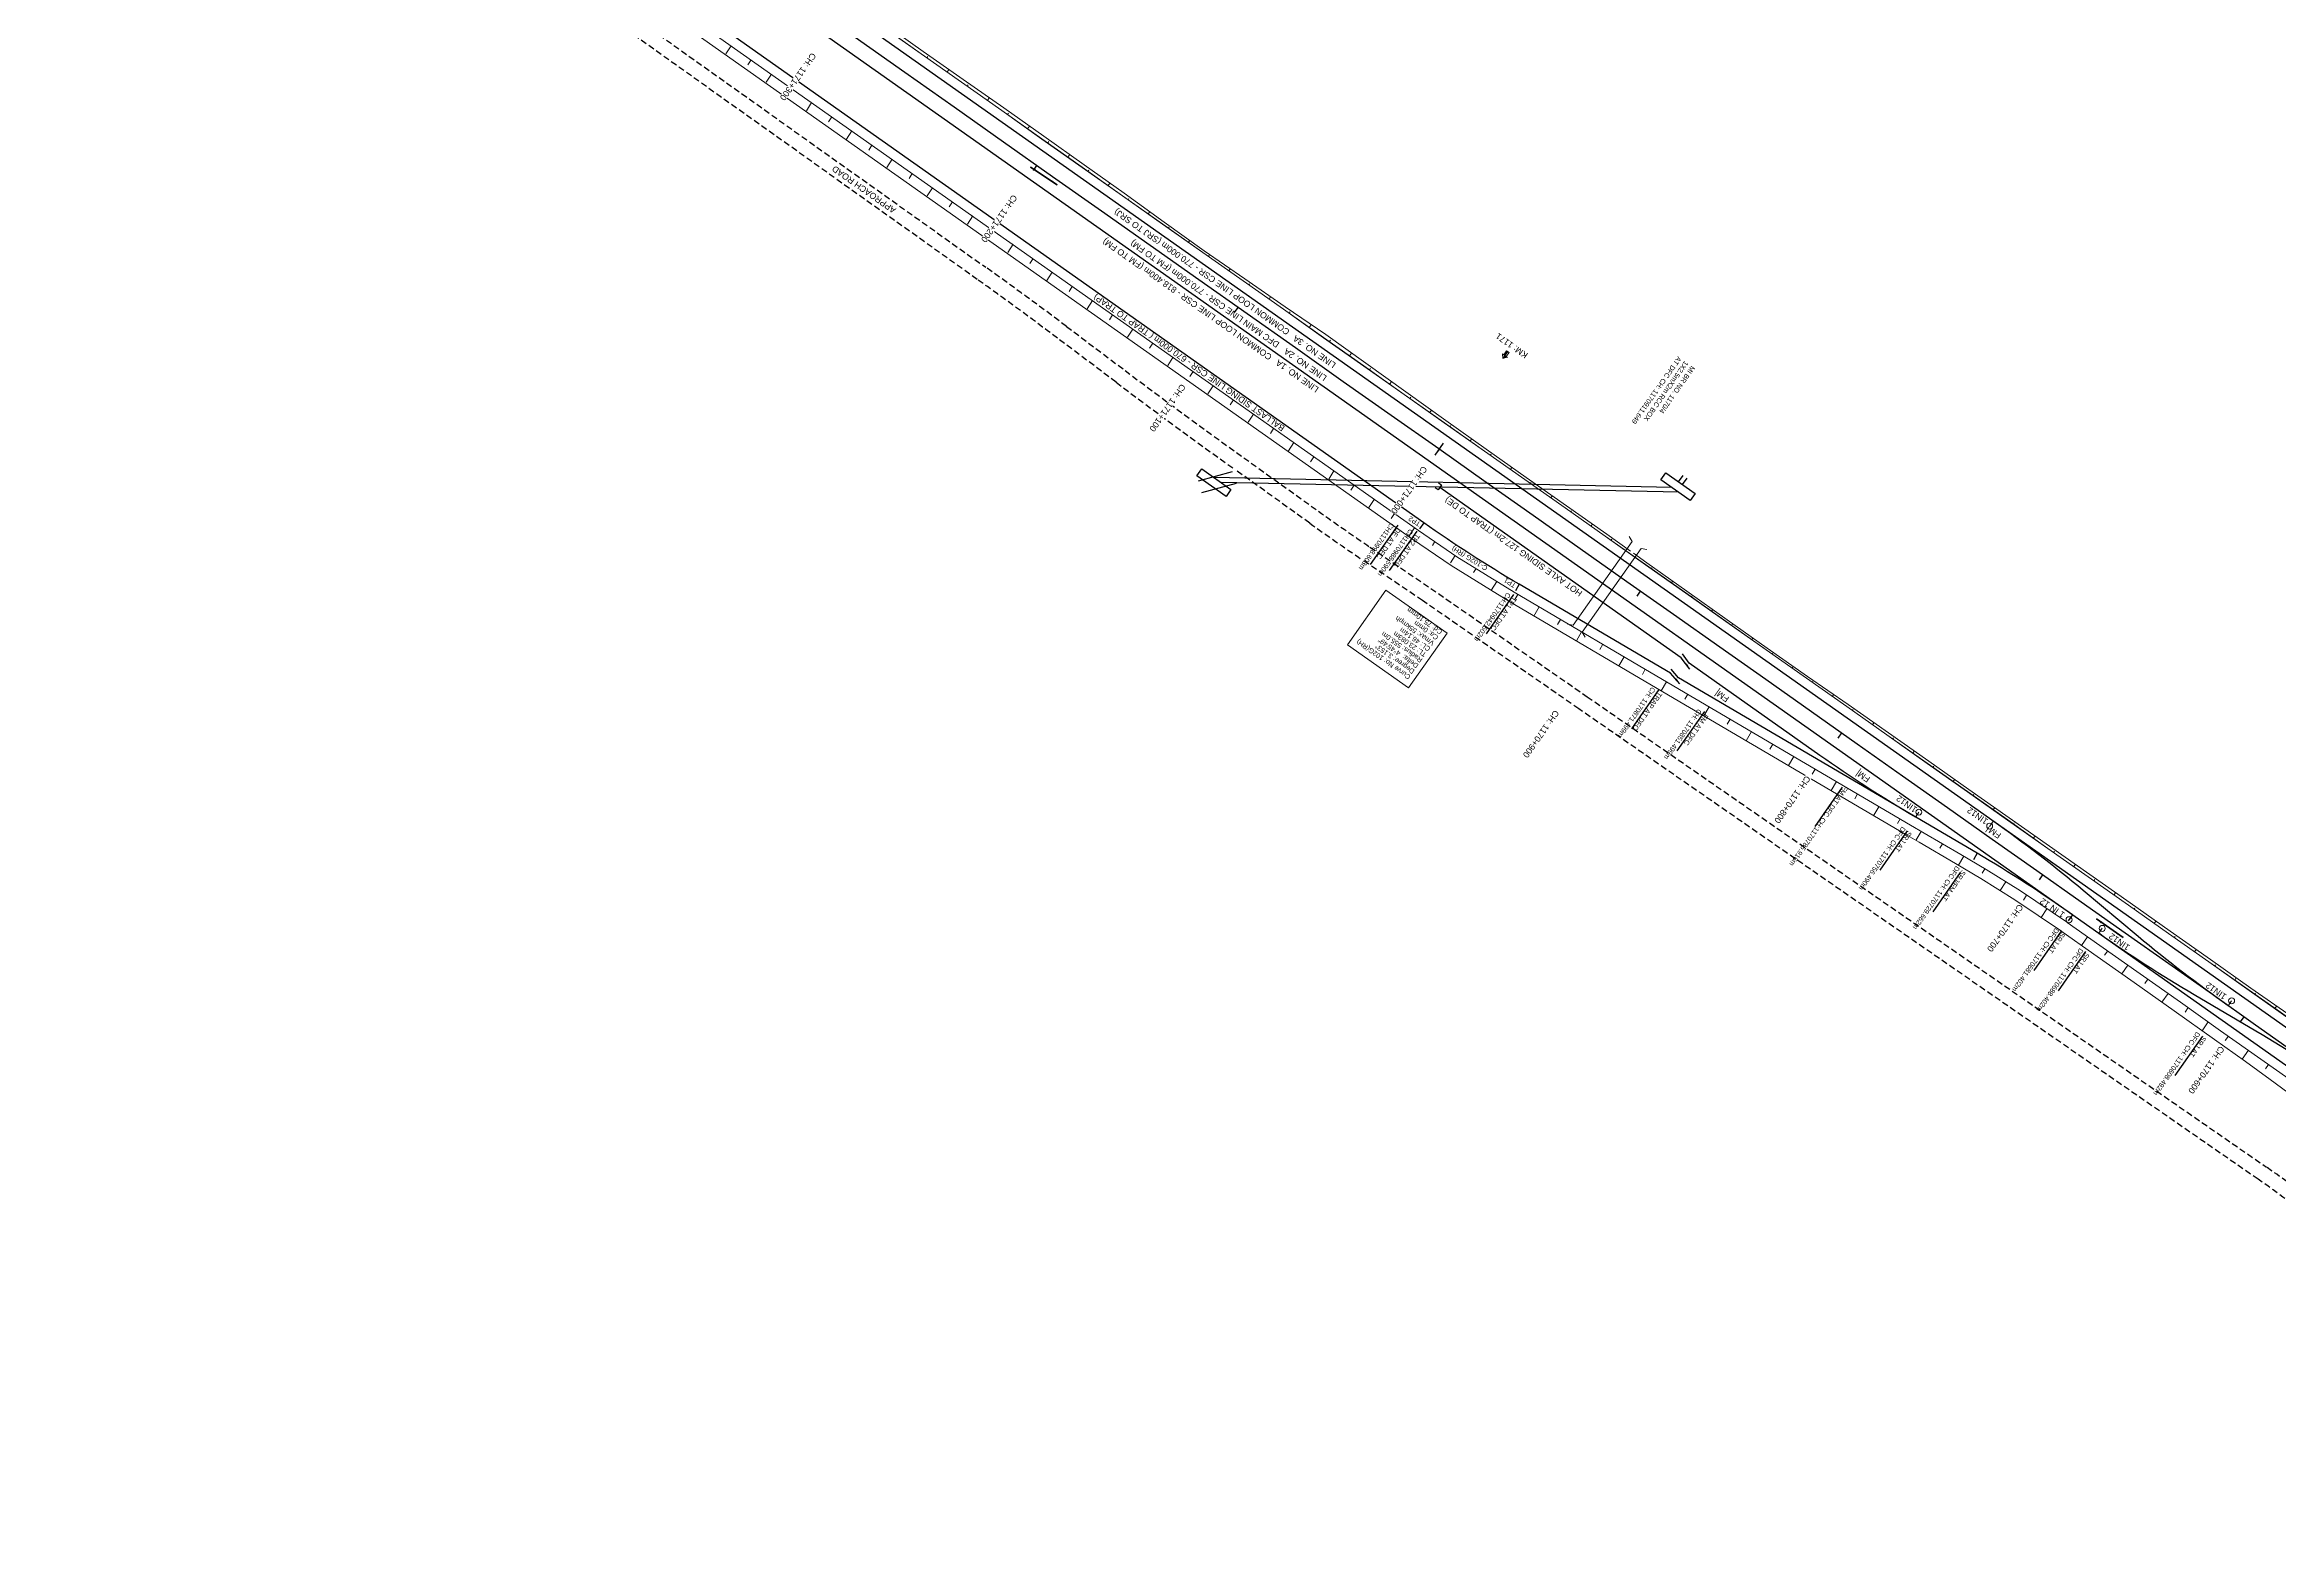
# Model space of a CAD drawing. Header units: metres. Extents: x 658374 to 662614, y 3366768 to 3369818.
# Drawn here: x 659093 to 660001, y 3368474 to 3369077 of the extents above; entities that cross this region are included whole.
import ezdxf

# ---------------------------------------------------------------- set-up
doc = ezdxf.new("R2010")
doc.units = ezdxf.units.M
doc.header["$MEASUREMENT"] = 0
doc.linetypes.add('DASHED2', pattern=[0.375, 0.25, -0.125])
for name, color, linetype in [('05 02 2020 (PRO)', 7, 'Continuous'), ('C-ROAD-CNTR-N', 92, 'Continuous'), ('CANAL_BOTTOM', 5, 'Continuous'), ('details$0$05 02 2020 (PRO)', 7, 'Continuous'), ('details$0$05 02 2020 (PRO)CYAN', 7, 'Continuous'), ('PROPOSED DFCC FORMATION LINE', 187, 'Continuous')]:
    doc.layers.add(name, color=color, linetype=linetype)
for name, color, linetype, lineweight in [('C-ALIG-LABL-DG', 1, 'Continuous', 25), ('C-ALIG-LABL-DG-MARK', 1, 'Continuous', 25), ('EXG GRADES IN PLAN', 7, 'Continuous', 0), ('EXT', 7, 'Continuous', 25), ('Km post', 1, 'Continuous', 13), ("NEW SHAMBHU CROSSING STN. SRJ's", 10, 'Continuous', 0), ('Proposed Alignment', 7, 'Continuous', 0), ('Proposed Curve_Details', 10, 'Continuous', 0), ('PROPOSED DFC TRACK', 1, 'Continuous', 0), ('PROPOSED DFCC TOE LINE', 239, 'Continuous', 0), ('PROPOSED DFCC TOE SLOPES', 239, 'Continuous', 0), ('PROPOSED DFCC TRACK', 1, 'Continuous', 0), ('Proposed TPTC Chainages', 1, 'Continuous', 0)]:
    doc.layers.add(name, color=color, linetype=linetype, lineweight=lineweight)
doc.styles.add('ARIAL', font='arial.ttf')
doc.styles.add('details$0$PDF Arial', font='arial.ttf')
doc.styles.add('PDF Arial', font='arial.ttf')
doc.styles.get("Standard").update_dxf_attribs({"font": 'arial.ttf'})
doc.styles.add('Style-Arial', font='arial.ttf')
doc.dimstyles.new('ISO-25', dxfattribs={"dimtxt": 2.5, "dimasz": 2.5, "dimexe": 1.25, "dimexo": 0.625, "dimtad": 1, "dimtxsty": 'Standard', "dimcen": 2.5, "dimadec": 0, "dimazin": 0, "dimtfac": 1, "dimtmove": 0, "dimatfit": 3, "dimfxl": 1, "dimarcsym": 0})
doc.dimstyles.get("Standard").update_dxf_attribs({"dimtxt": 2.5, "dimasz": 2.5, "dimexe": 0.18, "dimexo": 0.0625, "dimgap": 0.09, "dimtad": 0, "dimtih": 1, "dimtoh": 1, "dimdec": 3, "dimzin": 0, "dimdsep": 46, "dimtxsty": 'Standard', "dimcen": 0.09, "dimclrd": 1, "dimclre": 1, "dimclrt": 1, "dimadec": 0, "dimazin": 0, "dimtfac": 1, "dimtdec": 3, "dimtofl": 0, "dimtmove": 0, "dimatfit": 3, "dimfxl": 1, "dimtolj": 1, "dimtzin": 0, "dimarcsym": 0})

# ---------------------------------------------------------------- blocks, each defined once
blk = doc.blocks.new('Tick Hor')
blk.add_lwpolyline([(-0.5, 0), (0.5, 0)])
blk = doc.blocks.new('KM Post')
at = {"layer": 'Km post', "lineweight": 13}
h = blk.add_hatch(color=256, dxfattribs=at)
h.paths.add_polyline_path([(0, -8.9), (1.6, -8.9), (1.6, -3.8), (0, -3.8)])
h.paths.add_polyline_path([(0, -3.8), (0, 0), (-3.4, -3.8)])
for p, q in [((0, -8.9), (0, 0)), ((3.1, -3.8), (0, 0)), ((3.1, -3.8), (-3.4, -3.8))]:
    blk.add_line(p, q, dxfattribs=at)
blk.add_lwpolyline([(1.6, -3.8), (1.6, -8.9), (-1.6, -8.9), (-1.6, -3.8)], dxfattribs=at)

msp = doc.modelspace()

# ---------------------------------------------------------------- linework, layer by layer
at = {"layer": '05 02 2020 (PRO)', "color": 1, "const_width": 0.3}
for points in [[(659771.2556, 3368812.7789), (659773.557, 3368816.0436)], [(659828.5126, 3368780.1833), (659830.814, 3368783.448)], [(659881.3825, 3368757.5738), (659883.6839, 3368760.8385)]]:
    msp.add_lwpolyline(points, dxfattribs=at)
at = {"layer": '05 02 2020 (PRO)', "color": 1, "lineweight": 13}
for points in [[(659854.3124, 3368765.7029), (659852.8878, 3368763.6819)], [(659883.0933, 3368759.9665), (659884.518, 3368761.9875)], [(659915.3358, 3368721.9442), (659916.7604, 3368723.9652)], [(659928.8104, 3368718.496), (659927.3858, 3368716.475)], [(659981.3779, 3368689.0863), (659979.9532, 3368687.0653)]]:
    msp.add_lwpolyline(points, dxfattribs=at)
for centre in [(659854.3181, 3368765.6698), (659883.0876, 3368759.9997), (659915.3301, 3368721.9773), (659928.8162, 3368718.4628), (659981.3836, 3368689.0531)]:
    msp.add_circle(centre, 1.2126, dxfattribs=at)
at = {"layer": 'C-ALIG-LABL-DG', "color": 1, "linetype": 'Continuous', "lineweight": 25}
for p, q in [((659495.9225, 3369028.2745), (659494.4821, 3369026.2311)), ((659577.6558, 3368970.658), (659576.2154, 3368968.6146)), ((659741.1225, 3368855.4249), (659739.6821, 3368853.3816)), ((659822.8558, 3368797.8084), (659821.4154, 3368795.7651)), ((659904.5891, 3368740.1919), (659903.1487, 3368738.1486)), ((659986.3225, 3368682.5754), (659984.8821, 3368680.5321))]:
    msp.add_line(p, q, dxfattribs=at)
at = {"layer": 'C-ALIG-LABL-DG-MARK', "color": 1, "linetype": 'Continuous', "lineweight": 25}
for p, q in [((659653.1534, 3368883.1795), (659651.4249, 3368880.7275)), ((659691.9264, 3368858.1924), (659690.4075, 3368855.6053)), ((659877.9843, 3368748.9545), (659876.4654, 3368746.3674)), ((659916.7572, 3368723.9674), (659915.0287, 3368721.5154))]:
    msp.add_line(p, q, dxfattribs=at)
at = {"layer": 'C-ROAD-CNTR-N', "color": 1, "linetype": 'Continuous', "lineweight": -3}
for p, q in [((659650.3275, 3368879.7181), (659639.1686, 3368863.7289)), ((659689.6761, 3368854.1083), (659678.5172, 3368838.1192)), ((659748.7308, 3368815.5128), (659737.5719, 3368799.5236)), ((659767.1932, 3368806.5403), (659756.0343, 3368790.5512)), ((659849.6092, 3368758.1237), (659838.4503, 3368742.1346)), ((659871.1003, 3368741.2243), (659859.9414, 3368725.2352)), ((659922.072, 3368709.1045), (659910.9131, 3368693.1154))]:
    msp.add_line(p, q, dxfattribs=at)
at = {"layer": 'CANAL_BOTTOM', "linetype": 'Continuous'}
for points in [[(659561.6958, 3368900.2539), (659575.5144, 3368904.005)], [(659563.0057, 3368895.4285), (659577.0593, 3368899.2434)]]:
    msp.add_lwpolyline(points, dxfattribs=at)
at = {"layer": 'EXT', "color": 1, "linetype": 'DASHED2', "ltscale": 10}
for points in [[(660023.3261, 3368592.2464, 0.0285103), (659992.1507, 3368616.5675), (659716.1677, 3368807.6168), (659716.1677, 3368807.6168), (659652.6444, 3368851.5931), (659627.9526, 3368868.3312, -0.00640561), (659606.8675, 3368883.0221), (659576.5472, 3368904.7298, -0.00598905), (659528.2155, 3368940.2161), (659504.4251, 3368958.126, 0.00675633), (659471.7791, 3368982.0184), (659181.2198, 3369188.6976, -0.04521087), (659173.1354, 3369195.6274), (659168.0158, 3369200.9604, 0.45958369), (659155.6205, 3369200.3187), (659145.7978, 3369187.5964, 0.10356998), (659136.1013, 3369167.5786), (659126.732, 3369130.0535, -0.35173375), (659117.0965, 3369122.7334, 0.17107804), (659108.9938, 3369120.2867)], [(659223.2918, 3369166.1343), (659475.2569, 3368986.9077, -0.00675633), (659508.0338, 3368962.9195), (659531.8241, 3368945.0096, 0.00598905), (659580.04, 3368909.6084), (659610.3603, 3368887.9007, 0.00640561), (659631.3192, 3368873.2977), (659656.0354, 3368856.543), (659719.5828, 3368812.5501), (659719.5828, 3368812.5501), (659995.5658, 3368621.5008, -0.0285103), (660027.2803, 3368596.7592), (660030.7529, 3368593.7164, 0.02554048), (660058.5556, 3368571.7599), (660075.3485, 3368559.8376)]]:
    msp.add_lwpolyline(points, format="xyb", dxfattribs=at)
at = {"layer": 'Proposed Alignment', "color": 1, "lineweight": -3}
for p, q in [((659753.9232, 3368897.5619), (659568.0266, 3368901.5421)), ((659756.7909, 3368895.5403), (659570.8944, 3368899.5206)), ((659756.7017, 3368899.8228), (659758.5328, 3368902.4203)), ((659758.3035, 3368898.6937), (659760.1345, 3368901.2912))]:
    msp.add_line(p, q, dxfattribs=at)
at = {"layer": 'Proposed Alignment', "color": 1, "lineweight": -3, "flags": 128}
for points in [[(660029.0506, 3368644.8081), (658934.4532, 3369416.4258)], [(659659.209, 3368899.3763), (659660.4136, 3368898.5271), (659658.9995, 3368896.521), (659657.7949, 3368897.3702)], [(659745.8617, 3368836.7905), (659659.7065, 3368897.5241)], [(659757.7984, 3368828.3759), (659745.8617, 3368836.7905)], [(659760.9763, 3368826.1357), (659758.2641, 3368829.9819)], [(659756.7222, 3368820.1496), (659753.7, 3368823.7573)]]:
    msp.add_lwpolyline(points, dxfattribs=at)
at = {"layer": 'Proposed Alignment', "color": 1, "lineweight": -3}
msp.add_lwpolyline([(660036.2635, 3368655.0172), (659128.1015, 3369295.2104)], dxfattribs=at)
at = {"layer": 'Proposed Alignment', "color": 1, "lineweight": -3, "flags": 128}
for points in [[(659753.3693, 3368822.1181), (659691.9264, 3368858.1924, -0.02078689), (659653.1534, 3368883.1795), (659373.4292, 3369080.3663)], [(659852.8913, 3368763.687, -0.02078689), (659814.1184, 3368788.6741), (659760.9763, 3368826.1357)], [(659916.7604, 3368723.9652, 0.02078913), (659877.9834, 3368748.955), (659756.7222, 3368820.1496)], [(659979.9532, 3368687.0653, -0.02078913), (659943.3851, 3368715.1887), (659921.0838, 3368733.865, 0.02078789), (659884.5179, 3368761.9868, 0.02078789)], [(660030.0231, 3368651.7694, 0.02078913), (659991.246, 3368676.7593), (659966.1612, 3368691.487, -0.02078789), (659927.3864, 3368716.4753, -0.02078789)]]:
    msp.add_lwpolyline(points, format="xyb", dxfattribs=at)
at = {"layer": 'Proposed Alignment', "color": 1, "lineweight": -3}
for points in [[(659572.889, 3368893.8949), (659561.0196, 3368902.2621), (659563.0066, 3368905.0809), (659574.8761, 3368896.7138)], [(659761.4131, 3368892.282), (659749.5436, 3368900.6492), (659751.5307, 3368903.468), (659763.4001, 3368895.1009)]]:
    msp.add_lwpolyline(points, close=True, dxfattribs=at)
at = {"layer": 'Proposed Curve_Details', "color": 1}
msp.add_lwpolyline([(659646.9845, 3368816.1247), (659622.1525, 3368833.6296), (659637.8033, 3368855.8314), (659662.6353, 3368838.3265)], close=True, dxfattribs=at)
at = {"layer": 'PROPOSED DFCC FORMATION LINE', "lineweight": 0, "flags": 128}
for points in [[(659914.636, 3368720.8145), (659895.5633, 3368733.6747), (659881.706, 3368742.3172), (659871.3524, 3368748.4416), (659856.5231, 3368757.1482), (659850.9653, 3368760.4041), (659754.7981, 3368816.8728), (659689.9621, 3368854.9391), (659666.6717, 3368869.3947), (659650.9904, 3368880.055), (659310.3501, 3369120.1835), (659288.1, 3369136.7113), (659273.5986, 3369148.449), (659204.2345, 3369206.5381)], [(660004.8088, 3368681.7787), (659988.4621, 3368693.302), (659972.1154, 3368704.8253), (659955.7688, 3368716.3486), (659939.4221, 3368727.8719), (659923.0754, 3368739.3952), (659906.7288, 3368750.9185), (659890.3821, 3368762.4418), (659874.0354, 3368773.9651), (659857.6888, 3368785.4884), (659841.3421, 3368797.0117), (659824.9954, 3368808.535), (659808.6488, 3368820.0584), (659792.3021, 3368831.5817), (659775.9554, 3368843.105), (659759.6088, 3368854.6283), (659743.2621, 3368866.1516), (659726.9154, 3368877.6749), (659710.5688, 3368889.1982), (659694.2221, 3368900.7215), (659677.8754, 3368912.2448), (659661.5288, 3368923.7681), (659645.1821, 3368935.2914), (659628.8354, 3368946.8147), (659612.4888, 3368958.338), (659596.1421, 3368969.8613), (659579.7954, 3368981.3846), (659563.4488, 3368992.9079), (659547.1021, 3369004.4312), (659530.7554, 3369015.9545), (659514.4088, 3369027.4778), (659498.0621, 3369039.0011), (659481.7154, 3369050.5244), (659465.3688, 3369062.0477), (659449.0221, 3369073.571), (659432.6754, 3369085.0943)], [(660004.8376, 3368681.8196), (659988.4909, 3368693.3429), (659972.1442, 3368704.8662), (659955.7976, 3368716.3895), (659939.4509, 3368727.9128), (659923.1042, 3368739.4361), (659906.7576, 3368750.9594), (659890.4109, 3368762.4827), (659874.0642, 3368774.006), (659857.7176, 3368785.5293), (659841.3709, 3368797.0526), (659825.0243, 3368808.5759), (659808.6776, 3368820.0992), (659792.3309, 3368831.6225), (659775.9843, 3368843.1458), (659759.6376, 3368854.6691), (659743.2909, 3368866.1924), (659726.9443, 3368877.7157), (659710.5976, 3368889.239), (659694.2509, 3368900.7623), (659677.9043, 3368912.2856), (659661.5576, 3368923.8089), (659645.2109, 3368935.3322), (659628.8643, 3368946.8555), (659612.5176, 3368958.3788), (659596.1709, 3368969.9021), (659579.8243, 3368981.4255), (659563.4776, 3368992.9488), (659547.1309, 3369004.4721), (659530.7843, 3369015.9954), (659514.4376, 3369027.5187), (659498.0909, 3369039.042), (659481.7443, 3369050.5653), (659465.3976, 3369062.0886), (659449.0509, 3369073.6119), (659432.7043, 3369085.1352)], [(660094.9915, 3368593.675), (660074.99, 3368607.7747), (660058.6433, 3368619.298), (660042.2967, 3368630.8213), (660025.95, 3368642.3446), (660009.6033, 3368653.8679), (659993.2567, 3368665.3912), (659976.91, 3368676.9145), (659960.5633, 3368688.4378), (659944.2167, 3368699.9611), (659927.87, 3368711.4844), (659914.5409, 3368720.8805)]]:
    msp.add_lwpolyline(points, dxfattribs=at)
at = {"layer": 'PROPOSED DFCC TOE LINE', "lineweight": 0, "flags": 128}
for points in [[(659912.263, 3368717.2951), (659893.253, 3368730.113), (659879.502, 3368738.6892), (659869.1973, 3368744.7847), (659854.374, 3368753.4878), (659848.8178, 3368756.7427), (659752.6488, 3368813.2125), (659687.768, 3368851.3051), (659664.3583, 3368865.8347), (659648.5742, 3368876.5649), (659307.8613, 3369116.7446), (659285.498, 3369133.3565), (659270.9005, 3369145.1719), (659201.5092, 3369203.2838)], [(659433.4844, 3369086.2419), (659449.7557, 3369074.6116), (659466.1245, 3369063.1198), (659482.5382, 3369051.6916), (659498.8796, 3369040.1607), (659515.1907, 3369028.5871), (659531.4718, 3369016.9706), (659547.6586, 3369005.2206), (659563.9842, 3368993.6675), (659580.4322, 3368982.2879), (659596.8669, 3368970.8895), (659613.3575, 3368959.5703), (659629.6433, 3368947.9607), (659645.9372, 3368936.3625), (659662.2054, 3368924.7279), (659678.4759, 3368913.0966), (659694.7987, 3368901.5394), (659711.17, 3368890.0511), (659727.5422, 3368878.564), (659737.1964, 3368871.6802)], [(659738.3467, 3368870.86), (659743.8267, 3368866.9525), (659760.1107, 3368855.3403), (659776.4352, 3368843.7855), (659792.7351, 3368832.1959), (659809.1071, 3368820.7086), (659825.5516, 3368809.3239), (659841.9213, 3368797.8334), (659858.3129, 3368786.3738), (659874.6783, 3368774.877), (659891.0542, 3368763.3953), (659907.4172, 3368751.8951), (659923.7727, 3368740.3844), (659940.094, 3368728.8251), (659956.4253, 3368717.2799), (659972.7776, 3368705.7646), (659989.1311, 3368694.251), (660005.5091, 3368682.7722), (660021.9132, 3368671.3303), (660038.1818, 3368659.6963), (660054.4529, 3368648.0659), (660071.0982, 3368636.9662), (660072.2881, 3368636.0889)], [(660091.4854, 3368589.8028), (660039.7886, 3368627.2634), (660023.1394, 3368638.3575), (660006.8295, 3368649.9331), (659997.0481, 3368657.1106), (659986.9505, 3368664.4245), (659974.3812, 3368673.3272), (659958.0998, 3368684.943), (659941.7556, 3368696.4699), (659925.4244, 3368708.0151), (659912.0597, 3368717.4324)]]:
    msp.add_lwpolyline(points, dxfattribs=at)
at = {"layer": 'PROPOSED DFCC TOE SLOPES', "linetype": 'Continuous', "lineweight": 0, "flags": 128}
for points in [[(659371.7859, 3369076.8754), (659369.6487, 3369073.5778)], [(659379.9594, 3369071.1099), (659378.6551, 3369069.0975)], [(659451.373, 3369071.9749), (659451.727, 3369072.4771)], [(659388.1406, 3369065.3465), (659386.0034, 3369062.0488)], [(659459.5464, 3369066.2133), (659460.2654, 3369067.2332)], [(659396.3141, 3369059.581), (659395.0099, 3369057.5685)], [(659404.4953, 3369053.8175), (659402.3581, 3369050.5199)], [(659467.7197, 3369060.4516), (659468.0879, 3369060.974)], [(659475.893, 3369054.69), (659476.663, 3369055.7822)], [(659412.6688, 3369048.052), (659411.3646, 3369046.0396)], [(659484.0664, 3369048.9283), (659484.463, 3369049.4909)], [(659492.2397, 3369043.1667), (659493.0302, 3369044.2881)], [(659420.85, 3369042.2885), (659418.7128, 3369038.9909)], [(659429.0235, 3369036.523), (659427.7193, 3369034.5106)], [(659500.413, 3369037.405), (659500.8048, 3369037.9608)], [(659437.2277, 3369030.7949), (659435.0905, 3369027.4973)], [(659445.4012, 3369025.0294), (659444.097, 3369023.017)], [(659508.5864, 3369031.6434), (659509.3522, 3369032.7298)], [(659516.7597, 3369025.8817), (659517.1316, 3369026.4093)], [(659453.5595, 3369019.2306), (659451.4223, 3369015.9329)], [(659524.933, 3369020.1201), (659525.644, 3369021.1287)], [(659461.733, 3369013.465), (659460.4287, 3369011.4526)], [(659469.972, 3369007.7907), (659467.8348, 3369004.4931)], [(659533.1064, 3369014.3584), (659533.4388, 3369014.83)], [(659541.2797, 3369008.5968), (659541.8646, 3369009.4265)], [(659478.1455, 3369002.0252), (659476.8412, 3369000.0128)], [(659549.453, 3369002.8351), (659549.7154, 3369003.2073)], [(659557.6264, 3368997.0735), (659558.1405, 3368997.8029)], [(659486.3267, 3368996.2617), (659484.1895, 3368992.9641)], [(659494.5002, 3368990.4962), (659493.196, 3368988.4838)], [(659565.7997, 3368991.3118), (659566.0602, 3368991.6814)], [(659502.2349, 3368984.9177), (659500.0977, 3368981.62)], [(659573.973, 3368985.5502), (659574.5447, 3368986.3612)], [(659582.1464, 3368979.7885), (659582.4566, 3368980.2286)], [(659510.4084, 3368979.1521), (659509.1041, 3368977.1397)], [(659518.5896, 3368973.3887), (659516.4524, 3368970.091)], [(659590.3197, 3368974.0269), (659590.9842, 3368974.9695)], [(659526.7631, 3368967.6232), (659525.4589, 3368965.6108)], [(659534.9443, 3368961.8597), (659532.8071, 3368958.5621)], [(659598.493, 3368968.2652), (659598.8513, 3368968.7734)], [(659606.6664, 3368962.5036), (659607.4548, 3368963.622)], [(659543.1178, 3368956.0942), (659541.8136, 3368954.0818)], [(659614.8397, 3368956.7419), (659615.2553, 3368957.3315)], [(659551.299, 3368950.3307), (659549.1619, 3368947.0331)], [(659559.4725, 3368944.5652), (659558.1683, 3368942.5528)], [(659623.013, 3368950.9803), (659623.8139, 3368952.1163)], [(659631.1864, 3368945.2186), (659631.5721, 3368945.7659)], [(659567.6538, 3368938.8017), (659565.5166, 3368935.5041)], [(659639.3597, 3368939.457), (659640.1048, 3368940.514)], [(659647.533, 3368933.6953), (659647.8906, 3368934.2025)], [(659575.8273, 3368933.0362), (659574.523, 3368931.0238)], [(659584.0085, 3368927.2728), (659581.8713, 3368923.9751)], [(659655.7064, 3368927.9337), (659656.3822, 3368928.8925)], [(659592.182, 3368921.5072), (659590.8777, 3368919.4948)], [(659663.8797, 3368922.172), (659664.1982, 3368922.6238)], [(659672.053, 3368916.4104), (659672.652, 3368917.26)], [(659600.3632, 3368915.7438), (659598.226, 3368912.4461)], [(659608.5367, 3368909.9783), (659607.2325, 3368907.9659)], [(659680.2264, 3368910.6487), (659680.5105, 3368911.0518)], [(659616.7179, 3368904.2148), (659614.5807, 3368900.9172)], [(659624.8914, 3368898.4493), (659623.5872, 3368896.4369)], [(659688.3997, 3368904.8871), (659688.956, 3368905.6763)], [(659696.573, 3368899.1254), (659696.8487, 3368899.5164)], [(659633.0726, 3368892.6858), (659630.9355, 3368889.3882)], [(659704.7464, 3368893.3638), (659705.31, 3368894.1633)], [(659641.2461, 3368886.9203), (659639.9419, 3368884.9079)], [(659649.4274, 3368881.1568), (659647.2902, 3368877.8592)], [(659712.9197, 3368887.6021), (659713.2077, 3368888.0107)], [(659721.093, 3368881.8405), (659721.6819, 3368882.6757)], [(659657.6817, 3368875.5062), (659656.677, 3368873.956)], [(659729.2664, 3368876.0788), (659729.5609, 3368876.4967)], [(659665.9537, 3368869.8828), (659664.0253, 3368866.9073)], [(659674.4322, 3368864.578), (659673.4121, 3368863.0041)], [(659745.613, 3368864.5555), (659745.8765, 3368864.9292)], [(659682.9303, 3368859.3035), (659680.7604, 3368855.9554)], [(659691.4521, 3368854.0656), (659690.247, 3368851.9923)], [(659753.7864, 3368858.7938), (659754.2819, 3368859.4968)], [(659761.9597, 3368853.0322), (659762.1947, 3368853.3655)], [(659700.0755, 3368849.002), (659697.9286, 3368845.3084)], [(659708.6999, 3368843.9404), (659707.4949, 3368841.8671)], [(659770.133, 3368847.2705), (659770.5919, 3368847.9215)], [(659717.3233, 3368838.8768), (659715.1764, 3368835.1832)], [(659778.3064, 3368841.5089), (659778.5285, 3368841.824)], [(659786.4797, 3368835.7472), (659786.9006, 3368836.3444)], [(659725.9466, 3368833.8132), (659724.7416, 3368831.7399)], [(659734.57, 3368828.7497), (659732.4231, 3368825.056)], [(659794.653, 3368829.9856), (659794.8569, 3368830.2748)], [(659743.1937, 3368823.6867), (659741.9887, 3368821.6134)], [(659751.8171, 3368818.6232), (659749.6702, 3368814.9295)], [(659802.8264, 3368824.2239), (659803.2468, 3368824.8204)], [(659810.9997, 3368818.4623), (659811.2214, 3368818.7768)], [(659760.4404, 3368813.5596), (659759.2354, 3368811.4863)], [(659769.0638, 3368808.496), (659766.9169, 3368804.8024)], [(659819.173, 3368812.7006), (659819.6653, 3368813.399)], [(659827.3464, 3368806.939), (659827.6116, 3368807.3153)], [(659777.6871, 3368803.4325), (659776.4821, 3368801.3592)], [(659786.3105, 3368798.3689), (659784.1636, 3368794.6753)], [(659835.5197, 3368801.1773), (659836.0618, 3368801.9464)], [(659794.9339, 3368793.3053), (659793.7288, 3368791.232)], [(659843.693, 3368795.4157), (659843.9714, 3368795.8106)], [(659851.8664, 3368789.654), (659852.4456, 3368790.4757)], [(659803.5572, 3368788.2418), (659801.4103, 3368784.5481)], [(659812.1806, 3368783.1782), (659810.9755, 3368781.1049)], [(659860.0397, 3368783.8924), (659860.3387, 3368784.3165)], [(659820.8039, 3368778.1146), (659818.6571, 3368774.421)], [(659829.4273, 3368773.0511), (659828.2817, 3368771.0802)], [(659868.213, 3368778.1307), (659868.8203, 3368778.9922)], [(659876.3864, 3368772.3691), (659876.6954, 3368772.8075)], [(659837.9937, 3368767.8895), (659835.9633, 3368764.3963)], [(659846.674, 3368762.9239), (659845.588, 3368761.0555)], [(659884.5597, 3368766.6074), (659885.1925, 3368767.5051)], [(659855.2999, 3368757.8648), (659853.2695, 3368754.3715)], [(659863.9242, 3368752.8029), (659862.873, 3368750.9943)], [(659892.733, 3368760.8458), (659893.0558, 3368761.3037)], [(659900.9064, 3368755.0841), (659901.5601, 3368756.0115)], [(659872.5456, 3368747.7359), (659870.4776, 3368744.1779)], [(659909.0797, 3368749.3225), (659909.4101, 3368749.7912)], [(659917.253, 3368743.5608), (659917.9183, 3368744.5046)], [(659881.1395, 3368742.6511), (659879.9686, 3368740.8346)], [(659889.6343, 3368737.3724), (659887.3344, 3368733.8043)], [(659925.4264, 3368737.7992), (659925.7588, 3368738.2708)], [(659898.0622, 3368731.9898), (659896.7723, 3368729.9886)], [(659906.3552, 3368726.398), (659904.0551, 3368722.8295)], [(659933.5997, 3368732.0375), (659934.2519, 3368732.9627)], [(659941.773, 3368726.2759), (659942.0935, 3368726.7304)], [(659949.9464, 3368720.5142), (659950.5796, 3368721.4125)], [(659922.8498, 3368715.0845), (659920.3747, 3368711.5733)], [(659931.0231, 3368709.3228), (659929.7707, 3368707.5462)], [(659958.1197, 3368714.7526), (659958.4339, 3368715.1984)], [(659966.293, 3368708.9909), (659966.9243, 3368709.8865)], [(659939.1965, 3368703.5612), (659936.7114, 3368700.0359)], [(659974.4664, 3368703.2293), (659974.7835, 3368703.6792)], [(659982.6397, 3368697.4676), (659983.2774, 3368698.3723)], [(659947.3698, 3368697.7995), (659946.1246, 3368696.0331)], [(659955.5431, 3368692.0379), (659953.0515, 3368688.5033)], [(659990.813, 3368691.706), (659991.1353, 3368692.1632)], [(659963.7165, 3368686.2762), (659962.464, 3368684.4996)], [(659971.8898, 3368680.5146), (659969.3523, 3368676.915)], [(659998.9864, 3368685.9443), (659999.6466, 3368686.881)], [(659980.0631, 3368674.7529), (659978.7819, 3368672.9354)], [(659988.2365, 3368668.9913), (659985.661, 3368665.3378)], [(659996.381, 3368663.1888), (659995.0997, 3368661.3712)]]:
    msp.add_lwpolyline(points, dxfattribs=at)
at = {"layer": 'PROPOSED DFCC TRACK', "linetype": 'Continuous', "elevation": 270.521}
msp.add_lwpolyline([(659736.6531, 3368877.5429), (659737.8145, 3368875.5208), (659713.853, 3368841.5442), (659711.5584, 3368841.9595)], dxfattribs=at)
at = {"layer": 'PROPOSED DFCC TRACK', "linetype": 'Continuous'}
msp.add_lwpolyline([(659718.6995, 3368836.7081), (659717.538, 3368838.7301), (659741.5422, 3368872.7673), (659743.8368, 3368872.3519)], dxfattribs=at)
at = {"layer": 'PROPOSED DFCC TRACK', "lineweight": 30}
msp.add_rational_spline([(662189.3755, 3367130.3232), (662122.6122, 3367172.3074), (662055.8489, 3367214.2917), (662053.7326, 3367215.6226), (662051.6163, 3367216.9535), (662049.5003, 3367218.2848), (662047.3842, 3367219.6161), (662045.2687, 3367220.9482), (662043.1531, 3367222.2802), (662041.0383, 3367223.6134), (662038.9234, 3367224.9466), (662036.8095, 3367226.2813), (662034.6956, 3367227.616), (662032.5829, 3367228.9525), (662030.4702, 3367230.2891), (662028.3589, 3367231.628), (662026.2476, 3367232.9668), (662024.138, 3367234.3083), (662022.0284, 3367235.6498), (661945.8186, 3367284.1844), (661872.2145, 3367336.5865), (661870.1789, 3367338.0378), (661868.1433, 3367339.4892), (661866.1095, 3367340.943), (661864.0757, 3367342.3969), (661862.0435, 3367343.853), (661860.0113, 3367345.309), (661857.9804, 3367346.7669), (661855.9495, 3367348.2247), (661853.9196, 3367349.684), (661851.8897, 3367351.1434), (661849.8606, 3367352.6038), (661847.8316, 3367354.0642), (661845.803, 3367355.5253), (661843.7744, 3367356.9864), (661841.7461, 3367358.4479), (661839.7178, 3367359.9094), (661344.8608, 3367716.4989), (660850.0038, 3368073.0883), (660847.9755, 3368074.5498), (660845.9472, 3368076.0114), (660843.9187, 3368077.4727), (660841.8903, 3368078.934), (660839.8615, 3368080.3948), (660837.8328, 3368081.8557), (660835.8036, 3368083.316), (660833.7744, 3368084.7762), (660831.7446, 3368086.2356), (660829.7148, 3368087.695), (660827.6842, 3368089.1533), (660825.6536, 3368090.6117), (660823.6222, 3368092.0687), (660821.5907, 3368093.5258), (660819.5581, 3368094.9814), (660817.5256, 3368096.437), (660808.4584, 3368102.9249), (660799.3672, 3368109.3791), (660797.3281, 3368110.8255), (660795.289, 3368112.2719), (660793.2488, 3368113.7168), (660791.2087, 3368115.1617), (660789.1676, 3368116.6054), (660787.1266, 3368118.049), (660785.0848, 3368119.4916), (660783.043, 3368120.9341), (660781.0006, 3368122.3759), (660778.9582, 3368123.8176), (660776.9153, 3368125.2587), (660774.8725, 3368126.6997), (660772.8293, 3368128.1404), (660770.7862, 3368129.5811), (660768.7429, 3368131.0215), (660766.6995, 3368132.462), (659684.5244, 3368895.3228), (658602.3493, 3369658.1836)], [1, 1, 1, 1, 1, 1, 1, 1, 1, 1, 1, 1, 1, 1, 1, 1, 1, 1, 1, 0.99966696057, 1, 1, 1, 1, 1, 1, 1, 1, 1, 1, 1, 1, 1, 1, 1, 1, 1, 1, 1, 1, 1, 1, 1, 1, 1, 1, 1, 1, 1, 1, 1, 1, 1, 1, 1, 0.999998273534, 1, 1, 1, 1, 1, 1, 1, 1, 1, 1, 1, 1, 1, 1, 1, 1, 1, 1, 1], degree=2, knots=[0, 0, 0, 1, 1, 2, 2, 3, 3, 4, 4, 5, 5, 6, 6, 7, 7, 8, 8, 9, 9, 9.05161844, 9.05161844, 10.05161844, 10.05161844, 11.05161844, 11.05161844, 12.05161844, 12.05161844, 13.05161844, 13.05161844, 14.05161844, 14.05161844, 15.05161844, 15.05161844, 16.05161844, 16.05161844, 17.05161844, 17.05161844, 18.05161844, 18.05161844, 19.05161844, 19.05161844, 20.05161844, 20.05161844, 21.05161844, 21.05161844, 22.05161844, 22.05161844, 23.05161844, 23.05161844, 24.05161844, 24.05161844, 25.05161844, 25.05161844, 26.05161844, 26.05161844, 26.05533485, 26.05533485, 27.05533485, 27.05533485, 28.05533485, 28.05533485, 29.05533485, 29.05533485, 30.05533485, 30.05533485, 31.05533485, 31.05533485, 32.05533485, 32.05533485, 33.05533485, 33.05533485, 34.05533485, 34.05533485, 35.05533485, 35.05533485, 35.05533485], dxfattribs=at)

# ---------------------------------------------------------------- texts
at = {"layer": '05 02 2020 (PRO)', "color": 1, "style": 'PDF Arial'}
msp.add_text('FM', height=2.50707, rotation=144.818733, dxfattribs=at).set_placement((659888.0049, 3368756.7556))
at = {"layer": 'details$0$05 02 2020 (PRO)', "color": 1, "style": 'details$0$PDF Arial'}
for s, height, p in [('APPROACH ROAD', 2.507068, (659439.0474, 3369010.651)), ('COMMON LOOP LINE CSR - 770.000m (SRJ TO SRJ)', 2.507068, (659598.9679, 3368961.279)), ('COMMON LOOP LINE CSR - 818.400m (FM TO FM)', 2.507068, (659591.7659, 3368951.0623)), ('DFC MAIN LINE CSR - 770.000m (FM TO FM)', 2.507068, (659594.7847, 3368956.1426)), ('BALLAST SIDING LINE CSR - 670.000m ( TRAP TO TRAP)', 2.507068, (659596.9922, 3368922.1821)), ('LINE NO. 2A', 2.507068, (659614.0476, 3368942.5922)), ('LINE NO. 3A ', 2.507068, (659617.7362, 3368947.8248)), ('LINE NO. 1A ', 2.507068, (659610.7688, 3368937.9409)), ('FM', 2.50707, (659777.4985, 3368812.1681)), ('FM', 2.50707, (659834.7554, 3368779.5724)), ('1IN12', 2.50706, (659853.9131, 3368767.3198)), ('1IN12', 2.50706, (659882.6917, 3368762.4841)), ('2', 2.5071, (659906.1971, 3368729.8149)), ('1', 2.5071, (659907.8031, 3368728.7232)), ('N', 2.5071, (659910.6915, 3368726.7598)), ('I', 2.5071, (659911.4944, 3368726.214)), ('1', 2.5071, (659913.9033, 3368724.5765)), ('1IN12', 2.50706, (659940.2874, 3368711.3314)), ('1IN12', 2.50706, (659979.5847, 3368691.3758))]:
    msp.add_text(s, height=height, rotation=144.8212196, dxfattribs=at).set_placement(p)
at = {"layer": 'details$0$05 02 2020 (PRO)CYAN', "color": 1, "style": 'details$0$PDF Arial'}
msp.add_text('HOT AXLE SIDING 127.2m (TRAP TO DE)', height=2.507052, rotation=144.8212196, dxfattribs=at).set_placement((659717.8723, 3368855.1324))
at = {"layer": 'EXG GRADES IN PLAN', "color": 1}
msp.add_text('C-102G (RH)', height=2, rotation=148.5229346, dxfattribs=at).set_placement((659679.3592, 3368865.307))
at = {"layer": "NEW SHAMBHU CROSSING STN. SRJ's", "color": 6, "linetype": 'Continuous', "lineweight": 13, "char_height": 2, "attachment_point": 4, "rotation": 234.818733, "line_spacing_factor": 0.648, "style": 'ARIAL'}
for s, insert, width in [('\\A1;\\pxsm1;{\\C256;MI BR NO. 1170/4\\P1X2.5mX2m RCC BOX \\PAT DFC CH: 1170911.649}', (659759.9372, 3368948.4794), 66.273295), ('\\pxsm1;{\\C256;TP2 AT DFC\\PCH1170988.590m }', (659649.5849, 3368879.3245), 66.273295), ('\\pxsm0.9;{\\C256;TP1 AT DFC \\PCH:1170942.502m }', (659689.0714, 3368853.6175), 66.273295), ('\\pxsm1;{\\C256;TRAP AT DFC\\PCH: 1170871.499m }', (659747.9882, 3368815.1192), 66.273295), ('\\pxsm1;{\\C256;FM AT DFC\\PCH: 1170851.499m }', (659766.7556, 3368806.2292), 66.273295), ('\\pxsm1;{\\C256;FM AT DFC CH:1170785.916m }', (659824.9051, 3368776.0546), 66.273295), ('\\pxsm0.9;{\\C256;SRJ AT \\PDFC CH: 1170756.490m  }', (659849.526, 3368758.566), 66.273295), ('\\pxsm0.9;{\\C256;SRJ/FM AT \\PDFC CH: 1170729.662m }', (659871.4703, 3368742.6094), 66.273295), ('\\pxsm0.9;{\\C256;SRJ AT \\PDFC CH: 1170681.402m }', (659911.8301, 3368717.4104), 66.273295), ('\\pxsm0.9;{\\C256;SRJ AT \\PDFC CH: 1170608.492m  }', (659969.1621, 3368675.248), 68.050079)]:
    msp.add_mtext(s, dxfattribs=dict(at, insert=insert, width=width))
at = {"layer": "NEW SHAMBHU CROSSING STN. SRJ's", "linetype": 'Continuous', "lineweight": 13, "insert": (659921.7139, 3368709.1688), "char_height": 2, "width": 66.273295, "attachment_point": 4, "rotation": 234.818733, "line_spacing_factor": 0.648, "style": 'ARIAL'}
msp.add_mtext('\\pxsm0.9;SRJ AT \\PDFC CH: 1170688.402m  ', dxfattribs=at)
at = {"layer": 'Proposed Curve_Details', "insert": (659660.9645, 3368839.3451), "char_height": 2, "width": 28.979974, "attachment_point": 7, "rotation": 144.818733, "line_spacing_factor": 0.84, "style": 'Style-Arial'}
msp.add_mtext('Curve No: 102G(RH)\\PDegree: 3.153%%D\\PDelta:  4%%D45\'49"\\PRadius: 555.0m\\PTL: 23.083m\\PCL: 46.14m\\PVmax: 55kmph\\PCa: 0mm\\PCd: 75.10mm', dxfattribs=at)
at = {"layer": 'Proposed TPTC Chainages', "linetype": 'Continuous', "lineweight": 0, "char_height": 2, "width": 4.996808, "attachment_point": 4, "rotation": 147.7703946, "line_spacing_factor": 0.6, "style": 'ARIAL'}
for s, insert in [('\\pxsm1;TP2', (659651.5677, 3368882.4001)), ('\\pxsm1;TP2', (659651.5677, 3368882.4001)), ('\\pxsm1;TP1', (659690.3407, 3368857.413)), ('\\pxsm1;TP1', (659690.3407, 3368857.413))]:
    msp.add_mtext(s, dxfattribs=dict(at, insert=insert))

# ---------------------------------------------------------------- leaders
at = {"layer": 'Proposed Alignment', "color": 1, "lineweight": -3}
for points in [[(659761.3032, 3368823.7752), (659757.7984, 3368828.3759)], [(659757.2441, 3368817.8244), (659753.3693, 3368822.1181)]]:
    msp.add_leader(points, dimstyle='Standard', override={"dimgap": 0.09, "dimtad": 0, "dimaunit": 1, "dimadec": 4}, dxfattribs=at)
at = {"layer": 'PROPOSED DFC TRACK', "linetype": 'Continuous', "lineweight": 0}
for points in [[(659493.4763, 3369027.6355), (659504.3082, 3369020.3534)], [(659504.3082, 3369020.3534), (659493.4763, 3369027.6355)], [(659926.4654, 3368722.3117), (659937.2805, 3368714.7863)], [(659937.2805, 3368714.7863), (659926.4654, 3368722.3117)]]:
    msp.add_leader(points, dimstyle='ISO-25', override={"dimtxt": 3, "dimasz": 2.5, "dimtad": 0, "dimdec": 3, "dimzin": 2, "dimtdec": 3}, dxfattribs=at)

# ---------------------------------------------------------------- next in the draw order: texts
at = {"layer": 'C-ALIG-LABL-DG', "color": 1, "linetype": 'Continuous', "lineweight": 25, "char_height": 2.5, "style": 'ARIAL', "bg_fill": 3, "box_fill_scale": 1.04, "bg_fill_color": 256, "bg_fill_true_color": 13158600, "bg_fill_transparency": 0}
for s, insert, width, attachment_point, rotation in [('CH: 1171+300', (659405.4891, 3369073.5493), 22.502814, 4, 234.818733), ('CH: 1171+200', (659487.2224, 3369015.9327), 22.502814, 4, 234.818733), ('KM: 1171', (659694.3033, 3368949.7262), 14.19236, 1, 144.818733), ('CH: 1171+100', (659555.6125, 3368939.0931), 22.502814, 4, 234.818733), ('CH: 1171+000', (659653.7515, 3368905.724), 22.502814, 4, 234.818733), ('CH: 1170+900', (659707.3292, 3368806.6443), 22.502814, 4, 234.818733), ('CH: 1170+800', (659809.4574, 3368780.014), 22.502814, 4, 234.818733), ('CH: 1170+700', (659895.8891, 3368727.8502), 22.502814, 4, 234.818733), ('CH: 1170+600', (659977.6224, 3368670.2337), 22.502814, 4, 234.818733)]:
    msp.add_mtext(s, dxfattribs=dict(at, insert=insert, width=width, attachment_point=attachment_point, rotation=rotation))

# ---------------------------------------------------------------- next in the draw order: linework, layer by layer
at = {"layer": 'C-ALIG-LABL-DG', "color": 1, "linetype": 'Continuous', "lineweight": 25}
msp.add_line((659659.3891, 3368913.0415), (659657.9487, 3368910.9981), dxfattribs=at)
at = {"layer": 'C-ROAD-CNTR-N', "color": 1, "linetype": 'Continuous', "lineweight": -3}
for p, q in [((659642.6075, 3368882.2301), (659631.4486, 3368866.241)), ((659823.1947, 3368775.789), (659812.0358, 3368759.7998)), ((659912.1213, 3368717.389), (659900.9624, 3368701.3999)), ((659969.4865, 3368674.7367), (659958.3276, 3368658.7475))]:
    msp.add_line(p, q, dxfattribs=at)

# ---------------------------------------------------------------- next in the draw order: block references
at = {"layer": 'C-ALIG-LABL-DG', "color": 1, "linetype": 'Continuous', "lineweight": 25}
for name, p, xscale, yscale, zscale, rotation in [('KM Post', (659685.3166, 3368949.8215), 0.3933041122191762, 0.3933041122191762, 0.3933041122191762, 144.8187330160188), ('Tick Hor', (659659.3891, 3368913.0415), 6.000000000000001, 6.000000000000001, 6.000000000000001, 234.8187330154701)]:
    msp.add_blockref(name, p, dxfattribs=dict(at, xscale=xscale, yscale=yscale, zscale=zscale, rotation=rotation))

# ---------------------------------------------------------------- next in the draw order: texts
at = {"layer": "NEW SHAMBHU CROSSING STN. SRJ's", "color": 6, "linetype": 'Continuous', "lineweight": 13, "insert": (659641.8648, 3368881.8366), "char_height": 2, "width": 66.273295, "attachment_point": 4, "rotation": 234.818733, "line_spacing_factor": 0.648, "style": 'ARIAL'}
msp.add_mtext('\\pxsm1;{\\C256;DE AT DFC\\PCH1170998.603m }', dxfattribs=at)

doc.saveas('drawing.dxf')
